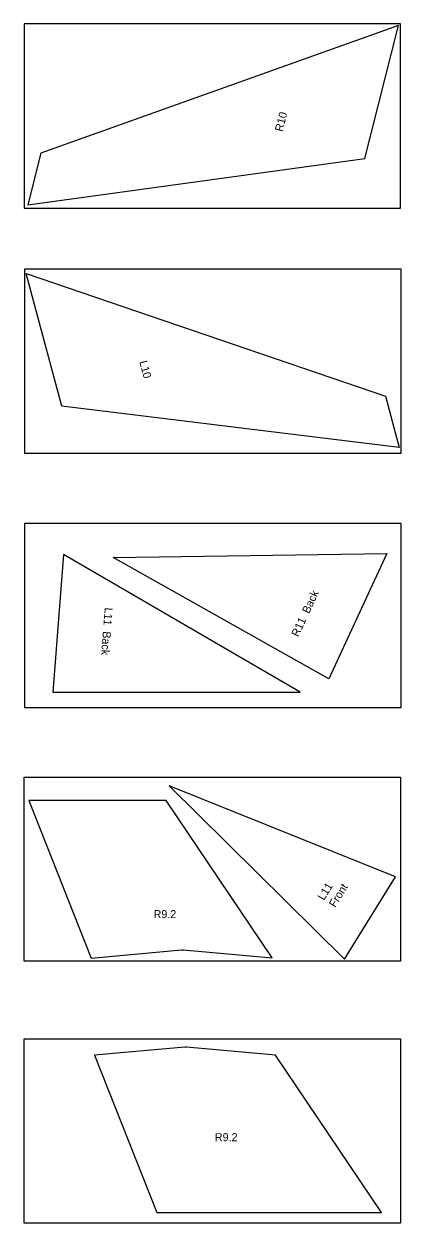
# Model space of a CAD drawing. Extents: x 45 to 694, y 73 to 746.
# Drawn here: x 45.6 to 139.7, y 446.1 to 745.8 of the extents above; entities that cross this region are included whole.
import ezdxf

# ---------------------------------------------------------------- set-up
doc = ezdxf.new("R2010")
doc.units = 0
doc.layers.get('0').update_dxf_attribs({"linetype": 'CONTINUOUS'})
doc.layers.add('ANNOTATION', color=7, linetype='CONTINUOUS')
doc.layers.add('LAYOUT', color=10, linetype='CONTINUOUS')

# ---------------------------------------------------------------- blocks, each defined once
blk = doc.blocks.new('*U32')
at = {"layer": 'ANNOTATION'}
blk.add_text('R9.2', height=2, dxfattribs=at).set_placement((93.23, 466.54))
blk = doc.blocks.new('*U33')
at = {"layer": 'ANNOTATION'}
blk.add_text('R9.2', height=2, dxfattribs=at).set_placement((77.93, 522.29))
blk = doc.blocks.new('*U42')
at = {"layer": 'ANNOTATION'}
for s, p in [('L11', (120.42, 526.57)), ('Front', (123.25, 524.81))]:
    blk.add_text(s, height=2, rotation=58.2087, dxfattribs=at).set_placement(p)
blk = doc.blocks.new('*U47')
at = {"layer": 'ANNOTATION'}
blk.add_text('R10', height=2, rotation=75.8055, dxfattribs=at).set_placement((110.1, 718.74))
blk = doc.blocks.new('*U48')
at = {"layer": 'ANNOTATION'}
blk.add_text('R11  Back', height=2, rotation=65.1599, dxfattribs=at).set_placement((114.03, 592.45))
blk = doc.blocks.new('*U49')
at = {"layer": 'ANNOTATION'}
blk.add_text('L10', height=2, rotation=284.993, dxfattribs=at).set_placement((74.35, 661.35))
blk = doc.blocks.new('*U50')
at = {"layer": 'ANNOTATION'}
blk.add_text('L11  Back', height=2, rotation=265.5373, dxfattribs=at).set_placement((65.75, 599.97))

msp = doc.modelspace()

# ---------------------------------------------------------------- linework, layer by layer
at = {"color": 7, "linetype": 'CONTINUOUS'}
for points in [[(130.67, 712.12), (139.1, 745.43), (49.81, 713.45), (46.56, 700.58)], [(55, 650.25), (46.11, 683.44), (135.83, 652.72), (139.26, 639.9)], [(55.46, 613.17), (52.78, 578.77), (114.55, 578.81)], [(136.19, 613.45), (121.69, 582.14), (67.84, 612.41)], [(138.35, 532.63), (81.78, 555.35), (125.57, 512.02)]]:
    msp.add_lwpolyline(points, close=True, dxfattribs=at)
msp.add_lwpolyline([(107.54, 512.34), (81.1, 551.7), (46.74, 551.7), (62.35, 512.31), (84.91, 514.33, -0.04463), (85.27, 514.33)], format="xyb", close=True)
msp.add_lwpolyline([(78.76, 448.72), (134.81, 448.72), (108.37, 488.08), (86.1, 490.07, 0.04463), (85.74, 490.07), (63.17, 488.05)], format="xyb", close=True, dxfattribs=at)
at = {"layer": 'LAYOUT'}
for points in [[(45.57, 745.78), (45.57, 699.78), (139.57, 699.78), (139.57, 745.78)], [(45.69, 684.5), (45.69, 638.5), (139.69, 638.5), (139.69, 684.5)], [(45.69, 620.9), (45.69, 574.9), (139.69, 574.9), (139.69, 620.9)], [(139.57, 557.52), (139.57, 511.52), (45.57, 511.52), (45.57, 557.52)], [(139.57, 492.09), (139.57, 446.09), (45.57, 446.09), (45.57, 492.09)]]:
    msp.add_lwpolyline(points, close=True, dxfattribs=at)

# ---------------------------------------------------------------- block references
for name in ['*U47', '*U49', '*U48', '*U50', '*U42', '*U33', '*U32']:
    msp.add_blockref(name, (0, 0))

doc.saveas('drawing.dxf')
